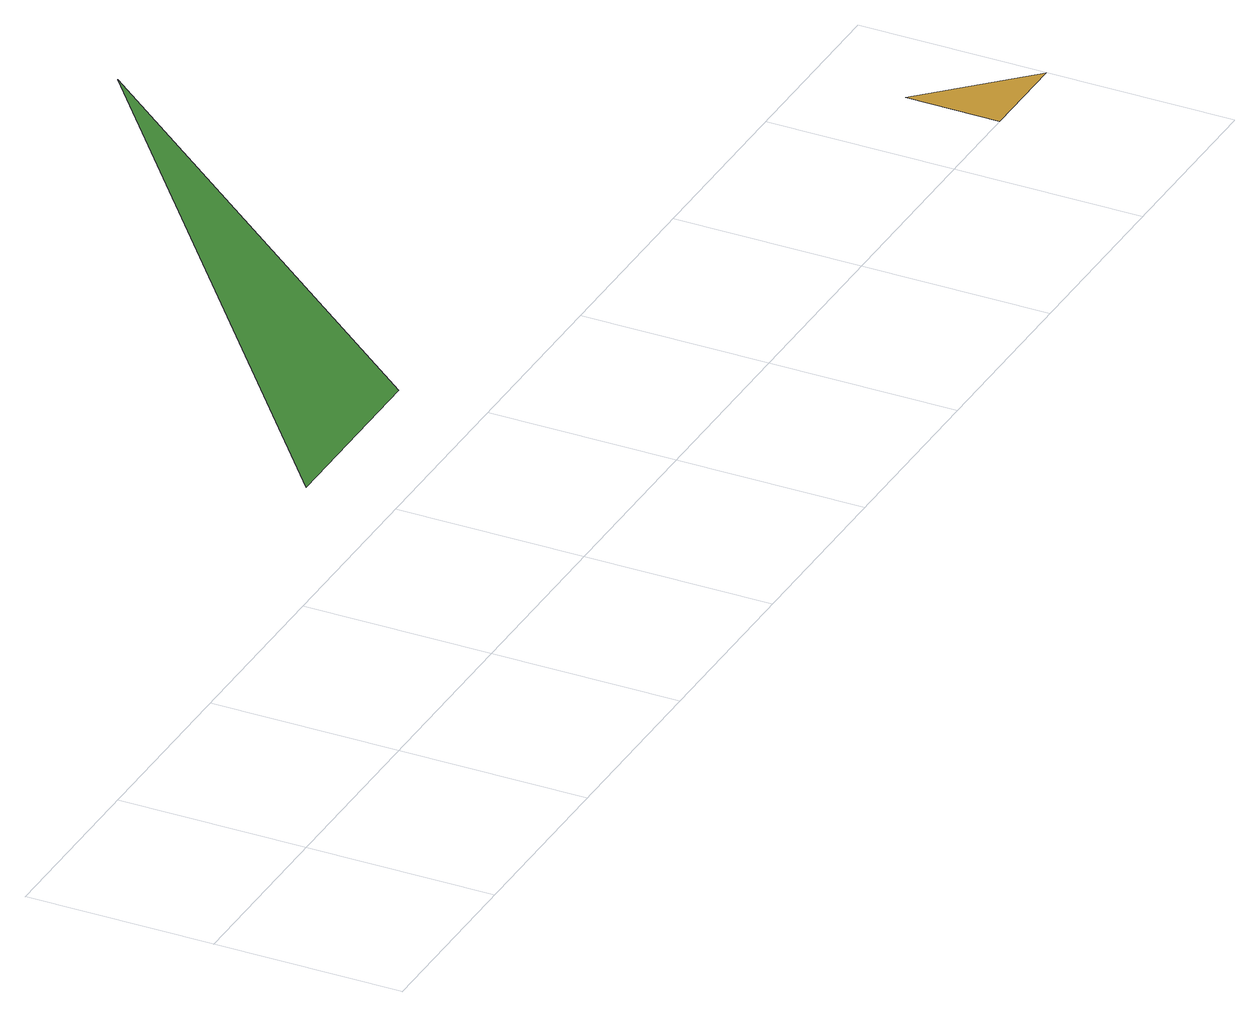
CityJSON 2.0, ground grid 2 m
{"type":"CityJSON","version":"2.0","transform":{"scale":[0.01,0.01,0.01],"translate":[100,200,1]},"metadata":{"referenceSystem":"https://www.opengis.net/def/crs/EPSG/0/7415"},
"CityObjects":{
"tree1":{"type":"SolitaryVegetationObject","attributes":{"name":"Linden"},"geometry":[{"type":"MultiSurface","lod":"2","boundaries":[[[0,1,2]]]}]},
"cityfurniture1":{"type":"CityFurniture","attributes":{"name":"Bench"},"geometry":[{"type":"MultiSurface","lod":"2","boundaries":[[[3,4,5]]]}]}
},
"vertices":[
[200,0,400],[0,200,800],[0,0,400],
[1600,0,0],[1500,100,0],[1500,0,0]
]}
